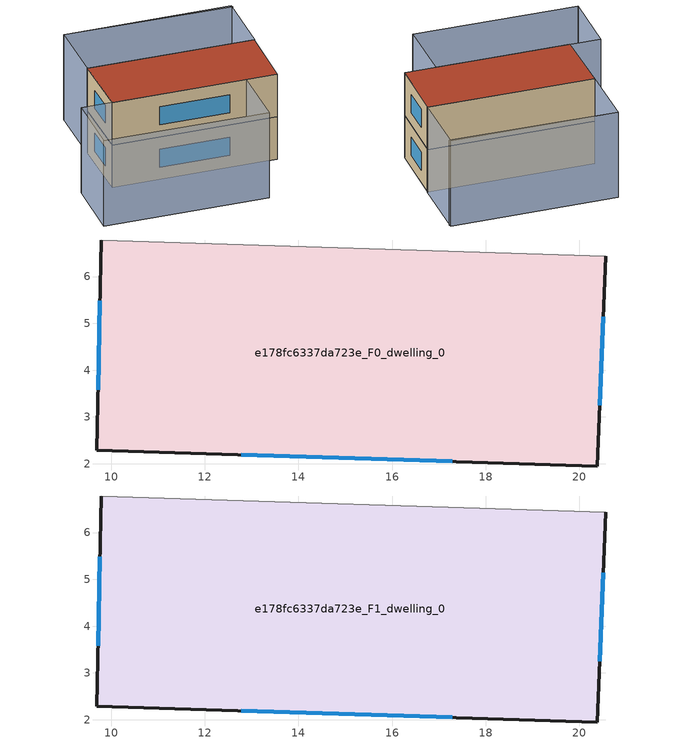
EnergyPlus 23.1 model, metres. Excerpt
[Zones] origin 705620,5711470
e178fc6337da723e_F0_dwelling_0
 floor ground (EU_floor_Construction): 20.56,6.44 20.38,1.95 9.69,2.29 9.79,6.78 z0
 wall outside (EU_wall_Construction): 9.79,6.78 9.69,2.29 20.38,1.95 20.56,6.44 z0:3
 wall adiabatic (EU_wall_Construction): 20.56,6.44 9.79,6.78 z0:3
 window (EU_Window_Construction): 12.78,2.19 17.29,2.05 / 9.76,5.48 9.72,3.59 / 20.43,3.25 20.51,5.14 z0.87:2.13
e178fc6337da723e_F1_dwelling_0
 floor to e178fc6337da723e_F0_dwelling_0 (EU_floor_Construction): 20.56,6.44 20.38,1.95 9.69,2.29 9.79,6.78 z3
 wall outside (EU_wall_Construction): 9.79,6.78 9.69,2.29 20.38,1.95 20.56,6.44 z3:6
 wall adiabatic (EU_wall_Construction): 20.56,6.44 9.79,6.78 z3:6
 window (EU_Window_Construction): 12.78,2.19 17.29,2.05 / 9.76,5.48 9.72,3.59 / 20.43,3.25 20.51,5.14 z3.87:5.13
 roof outside (EU_roof_Construction): 20.38,1.95 20.56,6.44 9.79,6.78 9.69,2.29 z6
shading: 20.81,10.71 9.9,11.16 / 7.55,-1.93 18.22,-2.29 / 9.9,11.16 20.74,10.81 / 20.74,10.81 20.6,6.43 / 20.6,6.43 9.76,6.78 / 9.76,6.78 9.9,11.16 / 18.22,-2.29 7.55,-1.93 / 7.55,-1.93 7.69,2.38 / 7.69,2.38 18.36,2.02 / 18.36,2.02 18.22,-2.29 z0:6
[Building]
EU S2 Campaign: North Axis=0; Terrain=City; Solar Distribution=FullExterior
[Site:Location]
London: Latitude=51.5; Longitude=-0.5; Time Zone=0; Elevation=25
[SizingPeriod:WeatherFileDays]
AnnualSizingPeriod: Begin Month=1; Begin Day of Month=1; End Month=12; End Day of Month=31; Day of Week for Start Day=Monday; Use Weather File Daylight Saving Period=No; Use Weather File Rain and Snow Indicators=No
[MATERIAL]
EU_InternalMass_Material: Roughness=MediumRough; Thickness=0.1; Conductivity=1; Density=1800; Specific Heat=900; Thermal Absorptance=0.9; Solar Absorptance=0.7; Visible Absorptance=0.7
[MATERIAL:NOMASS] Roughness=MediumRough; Thermal Absorptance=0.9; Solar Absorptance=0.7; Visible Absorptance=0.7
Name | Thermal Resistance
EU_wall_NoMass | 0.724719
EU_roof_NoMass | 2.98947
EU_floor_NoMass | 2.39157
[WINDOWMATERIAL:SIMPLEGLAZINGSYSTEM]
EU_Window_SimpleGlazing: UFactor=2.63425; Solar Heat Gain Coefficient=0.76; Visible Transmittance=0.76
[CONSTRUCTION]
EU_wall_Construction: EU_wall_NoMass
EU_roof_Construction: EU_roof_NoMass
EU_floor_Construction: EU_floor_NoMass
EU_Window_Construction: EU_Window_SimpleGlazing
EU_InternalMass_Construction: EU_InternalMass_Material
[ZONE] Type=1; Multiplier=1; Ceiling Height=autocalculate; Floor Area=autocalculate; Part of Total Floor Area=Yes
Name | Volume
e178fc6337da723e_F0_dwelling_0 | 144.633
e178fc6337da723e_F1_dwelling_0 | 144.634
[INTERNALMASS] Construction=EU_InternalMass_Construction; Surface Area=48.2109
Name | Zone or ZoneList
e178fc6337da723e_F0_dwelling_0_EU_InternalMass | e178fc6337da723e_F0_dwelling_0
e178fc6337da723e_F1_dwelling_0_EU_InternalMass | e178fc6337da723e_F1_dwelling_0
[OTHEREQUIPMENT] Fuel Type=Electricity; Design Level Calculation Method=Watts/Area; Power per Zone Floor Area=1; Fraction Latent=0; Fraction Radiant=0; Fraction Lost=0; Carbon Dioxide Generation Rate=0; EndUse Subcategory=EU_Step8_InternalGains
Name | Zone or ZoneList or Space or SpaceList | Schedule
EU_Step8_InternalGain_e178fc6337da723e_F0_dwelling_0_f000 | e178fc6337da723e_F0_dwelling_0 | EU_Step8_GainSchedule_e178fc6337da723e_F0_dwelling_0_f000
EU_Step8_InternalGain_e178fc6337da723e_F1_dwelling_0_f000 | e178fc6337da723e_F1_dwelling_0 | EU_Step8_GainSchedule_e178fc6337da723e_F1_dwelling_0_f000
[ZONEVENTILATION:DESIGNFLOWRATE] Schedule=EU_AlwaysOn; Design Flow Rate Calculation Method=AirChanges/Hour; Air Changes per Hour=0.418135; Ventilation Type=Natural; Fan Pressure Rise=0; Fan Total Efficiency=1; Constant Term Coefficient=1; Temperature Term Coefficient=0; Velocity Term Coefficient=0; Velocity Squared Term Coefficient=0; Minimum Indoor Temperature=-100; Maximum Indoor Temperature=100; Delta Temperature=-100; Minimum Outdoor Temperature=-100; Maximum Outdoor Temperature=100; Maximum Wind Speed=40
Name | Zone or ZoneList or Space or SpaceList
EU_ConstantAir_e178fc6337da723e_F0_dwelling_0 | e178fc6337da723e_F0_dwelling_0
EU_ConstantAir_e178fc6337da723e_F1_dwelling_0 | e178fc6337da723e_F1_dwelling_0
[HVACTEMPLATE:THERMOSTAT] Constant Heating Setpoint=20; Constant Cooling Setpoint=50
EU_HeatOnly_e178fc6337da723e_F0_dwelling_0; EU_HeatOnly_e178fc6337da723e_F1_dwelling_0
[HVACTEMPLATE:ZONE:IDEALLOADSAIRSYSTEM] System Availability Schedule=EU_AlwaysOn; Maximum Heating Supply Air Temperature=50; Minimum Cooling Supply Air Temperature=13; Maximum Heating Supply Air Humidity Ratio=0.0156; Minimum Cooling Supply Air Humidity Ratio=0.0077; Heating Limit=NoLimit; Cooling Limit=NoLimit; Heating Availability Schedule=EU_AlwaysOn; Cooling Availability Schedule=EU_CoolingOff; Dehumidification Control Type=ConstantSensibleHeatRatio; Cooling Sensible Heat Ratio=0.7; Dehumidification Setpoint=60; Humidification Control Type=None; Humidification Setpoint=30; Outdoor Air Method=None; Outdoor Air Flow Rate per Person=0.00944; Outdoor Air Flow Rate per Zone Floor Area=0; Outdoor Air Flow Rate per Zone=0; Demand Controlled Ventilation Type=None; Outdoor Air Economizer Type=NoEconomizer; Heat Recovery Type=None; Sensible Heat Recovery Effectiveness=0.7; Latent Heat Recovery Effectiveness=0.65
Name | Template Thermostat
e178fc6337da723e_F0_dwelling_0 | EU_HeatOnly_e178fc6337da723e_F0_dwelling_0
e178fc6337da723e_F1_dwelling_0 | EU_HeatOnly_e178fc6337da723e_F1_dwelling_0
[SIZING:ZONE] Zone Cooling Design Supply Air Temperature Input Method=SupplyAirTemperature; Zone Cooling Design Supply Air Temperature=13; Zone Heating Design Supply Air Temperature Input Method=SupplyAirTemperature; Zone Heating Design Supply Air Temperature=50; Zone Cooling Design Supply Air Humidity Ratio=0.008; Zone Heating Design Supply Air Humidity Ratio=0.008; Cooling Design Air Flow Method=DesignDay; Cooling Design Air Flow Rate=0; Cooling Minimum Air Flow per Zone Floor Area=0.000762; Cooling Minimum Air Flow=0; Cooling Minimum Air Flow Fraction=0.2; Heating Design Air Flow Method=DesignDay; Heating Design Air Flow Rate=0; Heating Maximum Air Flow per Zone Floor Area=0.002032; Heating Maximum Air Flow=0.141576; Heating Maximum Air Flow Fraction=0.3; Account for Dedicated Outdoor Air System=No; Dedicated Outdoor Air System Control Strategy=NeutralSupplyAir; Dedicated Outdoor Air Low Setpoint Temperature for Design=autosize; Dedicated Outdoor Air High Setpoint Temperature for Design=autosize; Zone Load Sizing Method=Sensible Load Only No Latent Load; Zone Latent Cooling Design Supply Air Humidity Ratio Input Method=HumidityRatioDifference; Zone Cooling Design Supply Air Humidity Ratio Difference=0.005; Zone Latent Heating Design Supply Air Humidity Ratio Input Method=HumidityRatioDifference; Zone Humidification Design Supply Air Humidity Ratio Difference=0.005
e178fc6337da723e_F0_dwelling_0; e178fc6337da723e_F1_dwelling_0
[SCHEDULE:CONSTANT]
Name | Hourly Value
EU_AlwaysOn | 1
EU_CoolingOff | 0
[SCHEDULE:FILE] Column Number=1; Rows to Skip at Top=0; Number of Hours of Data=8760; Column Separator=Comma; Interpolate to Timestep=No; Minutes per Item=60; Adjust Schedule for Daylight Savings=Yes
Name | File
EU_Step8_GainSchedule_e178fc6337da723e_F0_dwelling_0_f000 | ../../schedules/e178fc6337da723e/e178fc6337da723e_F0_dwelling_0_f000_gain.csv
EU_Step8_GainSchedule_e178fc6337da723e_F1_dwelling_0_f000 | ../../schedules/e178fc6337da723e/e178fc6337da723e_F1_dwelling_0_f000_gain.csv
